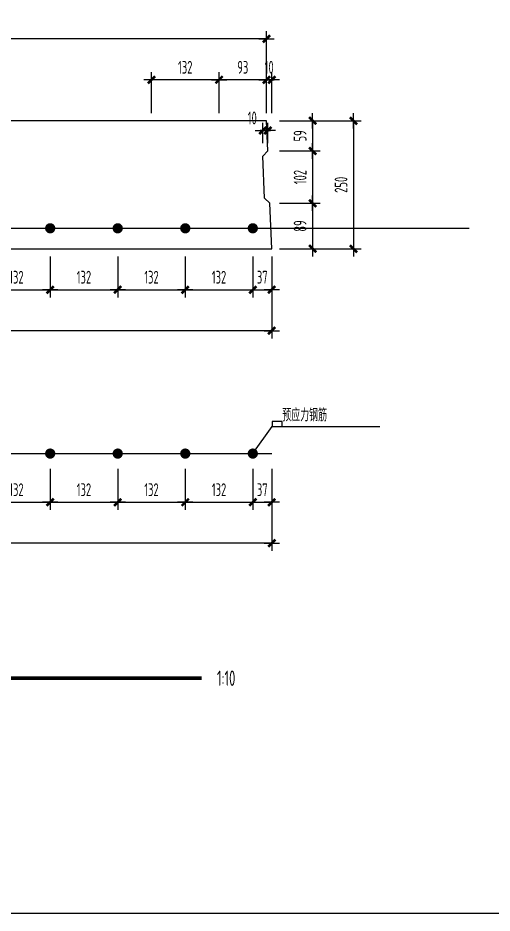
# Model space of a CAD drawing. Extents: x -469675 to 2400000, y -476501 to 2085364.
# Drawn here: x 644449 to 645376, y 395000 to 396748 of the extents above; entities that cross this region are included whole.
import ezdxf

# ---------------------------------------------------------------- set-up
doc = ezdxf.new("R2010")
doc.units = 0
doc.header["$LTSCALE"] = 1000
doc.header["$MEASUREMENT"] = 0
doc.layers.get('0').update_dxf_attribs({"linetype": 'CONTINUOUS', "lineweight": 20})
doc.layers.get('Defpoints').update_dxf_attribs({"linetype": 'CONTINUOUS'})
for name, color, linetype in [('C-DETAIL', 3, 'CONTINUOUS'), ('C-DETAIL_DIM', 3, 'CONTINUOUS'), ('C-DETAIL_REIN', 40, 'CONTINUOUS'), ('C-DETAIL_STEEL_TEXT', 7, 'CONTINUOUS'), ('C-DETAIL_TEXT', 4, 'CONTINUOUS')]:
    doc.layers.add(name, color=color, linetype=linetype)
doc.layers.add('C-注释', color=30, linetype='CONTINUOUS', plot=False)
doc.styles.add('DIM_FONT', font='gbxwxt.shx', dxfattribs={"width": 0.7, "bigfont": 'gbhzfs.shx'})
doc.styles.add('GBSTYLE', font='gbxwxt.shx', dxfattribs={"width": 0.7, "bigfont": 'gbhzfs.shx'})
doc.dimstyles.new('XB DIMN10', dxfattribs={"dimscale": 0.1, "dimtxt": 250, "dimasz": 1, "dimexe": 150, "dimexo": 150, "dimgap": 120, "dimtad": 1, "dimdec": 0, "dimzin": 0, "dimdsep": 46, "dimtxsty": 'DIM_FONT', "dimblk": '_dimx', "dimcen": 0.09, "dimclrd": 3, "dimclre": 3, "dimclrt": 7, "dimazin": 0, "dimtfac": 1, "dimtdec": 0, "dimtix": 1, "dimtmove": 2, "dimatfit": 3, "dimldrblk": '_dimx', "dimfxl": 0, "dimtolj": 1, "dimtzin": 0, "dimarcsym": 0})

# ---------------------------------------------------------------- blocks, each defined once
blk = doc.blocks.new('_dimx')
blk.add_line((-150, 0), (150, 0))
at = {"const_width": 50}
blk.add_lwpolyline([(-70, -70), (70, 70)], dxfattribs=at)
blk = doc.blocks.new('*D1590')
at = {"layer": 'C-DETAIL_DIM', "color": 3, "lineweight": -2, "ltscale": 0.1, "transparency": 16777216}
for p, q in [((644959.9, 396547.4), (645039.9, 396547.4)), ((645024.9, 396547.3), (645024.9, 396488.5)), ((644959.9, 396488.4), (645039.9, 396488.4))]:
    blk.add_line(p, q, dxfattribs=at)
at = {"layer": 'Defpoints', "color": 0, "ltscale": 0.1, "transparency": 16777216}
for p in [(644944.9, 396547.4), (644944.9, 396488.4), (645024.9, 396488.4)]:
    blk.add_point(p, dxfattribs=at)
at = {"layer": 'C-DETAIL_DIM', "color": 3, "lineweight": -2, "ltscale": 0.1, "transparency": 16777216, "xscale": 0.1, "yscale": 0.1, "zscale": 0.1}
for p, rotation in [((645024.9, 396547.4), 90), ((645024.9, 396488.4), 270)]:
    blk.add_blockref('_dimx', p, dxfattribs=dict(at, rotation=rotation))
at = {"layer": 'C-DETAIL_DIM', "color": 7, "ltscale": 0.1, "transparency": 16777216, "insert": (645000.4, 396517.9), "char_height": 25, "attachment_point": 5, "rotation": 90, "style": 'DIM_FONT'}
blk.add_mtext('\\A1;59', dxfattribs=at)
blk = doc.blocks.new('*D1591')
at = {"layer": 'C-DETAIL_DIM', "color": 3, "lineweight": -2, "ltscale": 0.1, "transparency": 16777216}
for p, q in [((645039.9, 396547.4), (645119.9, 396547.4)), ((645104.9, 396547.3), (645104.9, 396297.5)), ((645039.9, 396297.4), (645119.9, 396297.4))]:
    blk.add_line(p, q, dxfattribs=at)
at = {"layer": 'Defpoints', "color": 0, "ltscale": 0.1, "transparency": 16777216}
for p in [(645024.9, 396547.4), (645024.9, 396297.4), (645104.9, 396297.4)]:
    blk.add_point(p, dxfattribs=at)
at = {"layer": 'C-DETAIL_DIM', "color": 3, "lineweight": -2, "ltscale": 0.1, "transparency": 16777216, "xscale": 0.1, "yscale": 0.1, "zscale": 0.1}
for p, rotation in [((645104.9, 396547.4), 90), ((645104.9, 396297.4), 270)]:
    blk.add_blockref('_dimx', p, dxfattribs=dict(at, rotation=rotation))
at = {"layer": 'C-DETAIL_DIM', "color": 7, "ltscale": 0.1, "transparency": 16777216, "insert": (645080.4, 396422.4), "char_height": 25, "attachment_point": 5, "rotation": 90, "style": 'DIM_FONT'}
blk.add_mtext('\\A1;250', dxfattribs=at)
blk = doc.blocks.new('*D1592')
at = {"layer": 'C-DETAIL_DIM', "color": 3, "lineweight": -2, "ltscale": 0.1, "transparency": 16777216}
for p, q in [((643744.9, 396202.4), (643744.9, 396122.4)), ((644944.9, 396202.4), (644944.9, 396122.4)), ((644944.8, 396137.4), (643745, 396137.4))]:
    blk.add_line(p, q, dxfattribs=at)
at = {"layer": 'Defpoints', "color": 0, "ltscale": 0.1, "transparency": 16777216}
for p in [(643744.9, 396217.4), (644944.9, 396217.4), (643744.9, 396137.4)]:
    blk.add_point(p, dxfattribs=at)
at = {"layer": 'C-DETAIL_DIM', "color": 3, "lineweight": -2, "ltscale": 0.1, "transparency": 16777216, "xscale": 0.1, "yscale": 0.1, "zscale": 0.1, "rotation": 180}
blk.add_blockref('_dimx', (643744.9, 396137.4), dxfattribs=at)
at = {"layer": 'C-DETAIL_DIM', "color": 3, "lineweight": -2, "ltscale": 0.1, "transparency": 16777216, "xscale": 0.1, "yscale": 0.1, "zscale": 0.1}
blk.add_blockref('_dimx', (644944.9, 396137.4), dxfattribs=at)
at = {"layer": 'C-DETAIL_DIM', "color": 7, "ltscale": 0.1, "transparency": 16777216, "insert": (644344.9, 396161.9), "char_height": 25, "attachment_point": 5, "style": 'DIM_FONT'}
blk.add_mtext('\\A1;1200', dxfattribs=at)
blk = doc.blocks.new('*D1593')
at = {"layer": 'C-DETAIL_DIM', "color": 3, "lineweight": -2, "ltscale": 0.1, "transparency": 16777216}
for p, q in [((644841.9, 396562.4), (644841.9, 396642.4)), ((644934.8, 396627.4), (644842, 396627.4)), ((644934.9, 396562.4), (644934.9, 396642.4))]:
    blk.add_line(p, q, dxfattribs=at)
at = {"layer": 'Defpoints', "color": 0, "ltscale": 0.1, "transparency": 16777216}
for p in [(644841.9, 396627.4), (644841.9, 396547.4), (644934.9, 396547.4)]:
    blk.add_point(p, dxfattribs=at)
at = {"layer": 'C-DETAIL_DIM', "color": 3, "lineweight": -2, "ltscale": 0.1, "transparency": 16777216, "xscale": 0.1, "yscale": 0.1, "zscale": 0.1, "rotation": 180}
blk.add_blockref('_dimx', (644841.9, 396627.4), dxfattribs=at)
at = {"layer": 'C-DETAIL_DIM', "color": 3, "lineweight": -2, "ltscale": 0.1, "transparency": 16777216, "xscale": 0.1, "yscale": 0.1, "zscale": 0.1}
blk.add_blockref('_dimx', (644934.9, 396627.4), dxfattribs=at)
at = {"layer": 'C-DETAIL_DIM', "color": 7, "ltscale": 0.1, "transparency": 16777216, "insert": (644888.4, 396651.9), "char_height": 25, "attachment_point": 5, "style": 'DIM_FONT'}
blk.add_mtext('\\A1;93', dxfattribs=at)
blk = doc.blocks.new('*D1594')
at = {"layer": 'C-DETAIL_DIM', "color": 3, "lineweight": -2, "ltscale": 0.1, "transparency": 16777216}
for p, q in [((643754.9, 396642.4), (643754.9, 396722.4)), ((644934.9, 396642.4), (644934.9, 396722.4)), ((644934.8, 396707.4), (643755, 396707.4))]:
    blk.add_line(p, q, dxfattribs=at)
at = {"layer": 'Defpoints', "color": 0, "ltscale": 0.1, "transparency": 16777216}
for p in [(643754.9, 396707.4), (643754.9, 396627.4), (644934.9, 396627.4)]:
    blk.add_point(p, dxfattribs=at)
at = {"layer": 'C-DETAIL_DIM', "color": 3, "lineweight": -2, "ltscale": 0.1, "transparency": 16777216, "xscale": 0.1, "yscale": 0.1, "zscale": 0.1, "rotation": 180}
blk.add_blockref('_dimx', (643754.9, 396707.4), dxfattribs=at)
at = {"layer": 'C-DETAIL_DIM', "color": 3, "lineweight": -2, "ltscale": 0.1, "transparency": 16777216, "xscale": 0.1, "yscale": 0.1, "zscale": 0.1}
blk.add_blockref('_dimx', (644934.9, 396707.4), dxfattribs=at)
at = {"layer": 'C-DETAIL_DIM', "color": 7, "ltscale": 0.1, "transparency": 16777216, "insert": (644344.9, 396731.9), "char_height": 25, "attachment_point": 5, "style": 'DIM_FONT'}
blk.add_mtext('\\A1;1180', dxfattribs=at)
blk = doc.blocks.new('*D1598')
at = {"layer": 'C-DETAIL_DIM', "color": 3, "lineweight": -2, "ltscale": 0.1, "transparency": 16777216}
for p, q in [((644907.9, 396282.4), (644907.9, 396202.4)), ((644944.9, 396282.4), (644944.9, 396202.4)), ((644907.8, 396217.4), (644907.7, 396217.4)), ((644907.9, 396217.4), (644944.9, 396217.4)), ((644945, 396217.4), (644945.1, 396217.4))]:
    blk.add_line(p, q, dxfattribs=at)
at = {"layer": 'Defpoints', "color": 0, "ltscale": 0.1, "transparency": 16777216}
for p in [(644907.9, 396297.4), (644944.9, 396297.4), (644944.9, 396217.4)]:
    blk.add_point(p, dxfattribs=at)
at = {"layer": 'C-DETAIL_DIM', "color": 3, "lineweight": -2, "ltscale": 0.1, "transparency": 16777216, "xscale": 0.1, "yscale": 0.1, "zscale": 0.1}
blk.add_blockref('_dimx', (644907.9, 396217.4), dxfattribs=at)
at = {"layer": 'C-DETAIL_DIM', "color": 3, "lineweight": -2, "ltscale": 0.1, "transparency": 16777216, "xscale": 0.1, "yscale": 0.1, "zscale": 0.1, "rotation": 180}
blk.add_blockref('_dimx', (644944.9, 396217.4), dxfattribs=at)
at = {"layer": 'C-DETAIL_DIM', "color": 7, "ltscale": 0.1, "transparency": 16777216, "insert": (644926.4, 396241.9), "char_height": 25, "attachment_point": 5, "style": 'DIM_FONT'}
blk.add_mtext('\\A1;37', dxfattribs=at)
blk = doc.blocks.new('*D1599')
at = {"layer": 'C-DETAIL_DIM', "color": 3, "lineweight": -2, "ltscale": 0.1, "transparency": 16777216}
for p, q in [((643744.9, 395787.4), (643744.9, 395707.4)), ((644944.9, 395787.4), (644944.9, 395707.4)), ((644944.8, 395722.4), (643745, 395722.4))]:
    blk.add_line(p, q, dxfattribs=at)
at = {"layer": 'Defpoints', "color": 0, "ltscale": 0.1, "transparency": 16777216}
for p in [(643744.9, 395802.4), (644944.9, 395802.4), (643744.9, 395722.4)]:
    blk.add_point(p, dxfattribs=at)
at = {"layer": 'C-DETAIL_DIM', "color": 3, "lineweight": -2, "ltscale": 0.1, "transparency": 16777216, "xscale": 0.1, "yscale": 0.1, "zscale": 0.1, "rotation": 180}
blk.add_blockref('_dimx', (643744.9, 395722.4), dxfattribs=at)
at = {"layer": 'C-DETAIL_DIM', "color": 3, "lineweight": -2, "ltscale": 0.1, "transparency": 16777216, "xscale": 0.1, "yscale": 0.1, "zscale": 0.1}
blk.add_blockref('_dimx', (644944.9, 395722.4), dxfattribs=at)
at = {"layer": 'C-DETAIL_DIM', "color": 7, "ltscale": 0.1, "transparency": 16777216, "insert": (644344.9, 395746.9), "char_height": 25, "attachment_point": 5, "style": 'DIM_FONT'}
blk.add_mtext('\\A1;1200', dxfattribs=at)
blk = doc.blocks.new('*D1600')
at = {"layer": 'C-DETAIL_DIM', "color": 3, "lineweight": -2, "ltscale": 0.1, "transparency": 16777216}
for p, q in [((644709.9, 396562.4), (644709.9, 396642.4)), ((644841.8, 396627.4), (644710, 396627.4)), ((644841.9, 396562.4), (644841.9, 396642.4))]:
    blk.add_line(p, q, dxfattribs=at)
at = {"layer": 'Defpoints', "color": 0, "ltscale": 0.1, "transparency": 16777216}
for p in [(644709.9, 396627.4), (644709.9, 396547.4), (644841.9, 396547.4)]:
    blk.add_point(p, dxfattribs=at)
at = {"layer": 'C-DETAIL_DIM', "color": 3, "lineweight": -2, "ltscale": 0.1, "transparency": 16777216, "xscale": 0.1, "yscale": 0.1, "zscale": 0.1, "rotation": 180}
blk.add_blockref('_dimx', (644709.9, 396627.4), dxfattribs=at)
at = {"layer": 'C-DETAIL_DIM', "color": 3, "lineweight": -2, "ltscale": 0.1, "transparency": 16777216, "xscale": 0.1, "yscale": 0.1, "zscale": 0.1}
blk.add_blockref('_dimx', (644841.9, 396627.4), dxfattribs=at)
at = {"layer": 'C-DETAIL_DIM', "color": 7, "ltscale": 0.1, "transparency": 16777216, "insert": (644775.9, 396651.9), "char_height": 25, "attachment_point": 5, "style": 'DIM_FONT'}
blk.add_mtext('\\A1;132', dxfattribs=at)
blk = doc.blocks.new('*D1601')
at = {"layer": 'C-DETAIL_DIM', "color": 3, "lineweight": -2, "ltscale": 0.1, "transparency": 16777216}
for p, q in [((644934.8, 396627.4), (644934.7, 396627.4)), ((644934.9, 396562.4), (644934.9, 396642.4)), ((644944.9, 396627.4), (644934.9, 396627.4)), ((644944.9, 396562.4), (644944.9, 396642.4)), ((644945, 396627.4), (644945.1, 396627.4))]:
    blk.add_line(p, q, dxfattribs=at)
at = {"layer": 'Defpoints', "color": 0, "ltscale": 0.1, "transparency": 16777216}
for p in [(644934.9, 396627.4), (644934.9, 396547.4), (644944.9, 396547.4)]:
    blk.add_point(p, dxfattribs=at)
at = {"layer": 'C-DETAIL_DIM', "color": 3, "lineweight": -2, "ltscale": 0.1, "transparency": 16777216, "xscale": 0.1, "yscale": 0.1, "zscale": 0.1}
blk.add_blockref('_dimx', (644934.9, 396627.4), dxfattribs=at)
at = {"layer": 'C-DETAIL_DIM', "color": 3, "lineweight": -2, "ltscale": 0.1, "transparency": 16777216, "xscale": 0.1, "yscale": 0.1, "zscale": 0.1, "rotation": 180}
blk.add_blockref('_dimx', (644944.9, 396627.4), dxfattribs=at)
at = {"layer": 'C-DETAIL_DIM', "color": 7, "ltscale": 0.1, "transparency": 16777216, "insert": (644939.9, 396651.9), "char_height": 25, "attachment_point": 5, "style": 'DIM_FONT'}
blk.add_mtext('\\A1;10', dxfattribs=at)
blk = doc.blocks.new('*D1608')
at = {"layer": 'C-DETAIL_DIM', "color": 3, "lineweight": -2, "ltscale": 0.1, "transparency": 16777216}
for p, q in [((644959.9, 396488.4), (645039.9, 396488.4)), ((645024.9, 396488.3), (645024.9, 396386.5)), ((644959.9, 396386.4), (645039.9, 396386.4))]:
    blk.add_line(p, q, dxfattribs=at)
at = {"layer": 'Defpoints', "color": 0, "ltscale": 0.1, "transparency": 16777216}
for p in [(644944.9, 396488.4), (644944.9, 396386.4), (645024.9, 396386.4)]:
    blk.add_point(p, dxfattribs=at)
at = {"layer": 'C-DETAIL_DIM', "color": 3, "lineweight": -2, "ltscale": 0.1, "transparency": 16777216, "xscale": 0.1, "yscale": 0.1, "zscale": 0.1}
for p, rotation in [((645024.9, 396488.4), 90), ((645024.9, 396386.4), 270)]:
    blk.add_blockref('_dimx', p, dxfattribs=dict(at, rotation=rotation))
at = {"layer": 'C-DETAIL_DIM', "color": 7, "ltscale": 0.1, "transparency": 16777216, "insert": (645000.4, 396437.4), "char_height": 25, "attachment_point": 5, "rotation": 90, "style": 'DIM_FONT'}
blk.add_mtext('\\A1;102', dxfattribs=at)
blk = doc.blocks.new('*D1609')
at = {"layer": 'C-DETAIL_DIM', "color": 3, "lineweight": -2, "ltscale": 0.1, "transparency": 16777216}
for p, q in [((644959.9, 396386.4), (645039.9, 396386.4)), ((645024.9, 396386.3), (645024.9, 396297.5)), ((644959.9, 396297.4), (645039.9, 396297.4))]:
    blk.add_line(p, q, dxfattribs=at)
at = {"layer": 'Defpoints', "color": 0, "ltscale": 0.1, "transparency": 16777216}
for p in [(644944.9, 396386.4), (644944.9, 396297.4), (645024.9, 396297.4)]:
    blk.add_point(p, dxfattribs=at)
at = {"layer": 'C-DETAIL_DIM', "color": 3, "lineweight": -2, "ltscale": 0.1, "transparency": 16777216, "xscale": 0.1, "yscale": 0.1, "zscale": 0.1}
for p, rotation in [((645024.9, 396386.4), 90), ((645024.9, 396297.4), 270)]:
    blk.add_blockref('_dimx', p, dxfattribs=dict(at, rotation=rotation))
at = {"layer": 'C-DETAIL_DIM', "color": 7, "ltscale": 0.1, "transparency": 16777216, "insert": (645000.4, 396341.9), "char_height": 25, "attachment_point": 5, "rotation": 90, "style": 'DIM_FONT'}
blk.add_mtext('\\A1;89', dxfattribs=at)
blk = doc.blocks.new('*D1610')
at = {"layer": 'C-DETAIL_DIM', "color": 3, "lineweight": -2, "ltscale": 0.1, "transparency": 16777216}
for p, q in [((644775.9, 396282.4), (644775.9, 396202.4)), ((644907.9, 396282.4), (644907.9, 396202.4)), ((644776, 396217.4), (644907.8, 396217.4))]:
    blk.add_line(p, q, dxfattribs=at)
at = {"layer": 'Defpoints', "color": 0, "ltscale": 0.1, "transparency": 16777216}
for p in [(644775.9, 396297.4), (644907.9, 396297.4), (644907.9, 396217.4)]:
    blk.add_point(p, dxfattribs=at)
at = {"layer": 'C-DETAIL_DIM', "color": 3, "lineweight": -2, "ltscale": 0.1, "transparency": 16777216, "xscale": 0.1, "yscale": 0.1, "zscale": 0.1, "rotation": 180}
blk.add_blockref('_dimx', (644775.9, 396217.4), dxfattribs=at)
at = {"layer": 'C-DETAIL_DIM', "color": 3, "lineweight": -2, "ltscale": 0.1, "transparency": 16777216, "xscale": 0.1, "yscale": 0.1, "zscale": 0.1}
blk.add_blockref('_dimx', (644907.9, 396217.4), dxfattribs=at)
at = {"layer": 'C-DETAIL_DIM', "color": 7, "ltscale": 0.1, "transparency": 16777216, "insert": (644841.9, 396241.9), "char_height": 25, "attachment_point": 5, "style": 'DIM_FONT'}
blk.add_mtext('\\A1;132', dxfattribs=at)
blk = doc.blocks.new('*D1611')
at = {"layer": 'C-DETAIL_DIM', "color": 3, "lineweight": -2, "ltscale": 0.1, "transparency": 16777216}
for p, q in [((644643.9, 396282.4), (644643.9, 396202.4)), ((644775.9, 396282.4), (644775.9, 396202.4)), ((644644, 396217.4), (644775.8, 396217.4))]:
    blk.add_line(p, q, dxfattribs=at)
at = {"layer": 'Defpoints', "color": 0, "ltscale": 0.1, "transparency": 16777216}
for p in [(644643.9, 396297.4), (644775.9, 396297.4), (644775.9, 396217.4)]:
    blk.add_point(p, dxfattribs=at)
at = {"layer": 'C-DETAIL_DIM', "color": 3, "lineweight": -2, "ltscale": 0.1, "transparency": 16777216, "xscale": 0.1, "yscale": 0.1, "zscale": 0.1, "rotation": 180}
blk.add_blockref('_dimx', (644643.9, 396217.4), dxfattribs=at)
at = {"layer": 'C-DETAIL_DIM', "color": 3, "lineweight": -2, "ltscale": 0.1, "transparency": 16777216, "xscale": 0.1, "yscale": 0.1, "zscale": 0.1}
blk.add_blockref('_dimx', (644775.9, 396217.4), dxfattribs=at)
at = {"layer": 'C-DETAIL_DIM', "color": 7, "ltscale": 0.1, "transparency": 16777216, "insert": (644709.9, 396241.9), "char_height": 25, "attachment_point": 5, "style": 'DIM_FONT'}
blk.add_mtext('\\A1;132', dxfattribs=at)
blk = doc.blocks.new('*D1612')
at = {"layer": 'C-DETAIL_DIM', "color": 3, "lineweight": -2, "ltscale": 0.1, "transparency": 16777216}
for p, q in [((644511.9, 396282.4), (644511.9, 396202.4)), ((644643.9, 396282.4), (644643.9, 396202.4)), ((644512, 396217.4), (644643.8, 396217.4))]:
    blk.add_line(p, q, dxfattribs=at)
at = {"layer": 'Defpoints', "color": 0, "ltscale": 0.1, "transparency": 16777216}
for p in [(644511.9, 396297.4), (644643.9, 396297.4), (644643.9, 396217.4)]:
    blk.add_point(p, dxfattribs=at)
at = {"layer": 'C-DETAIL_DIM', "color": 3, "lineweight": -2, "ltscale": 0.1, "transparency": 16777216, "xscale": 0.1, "yscale": 0.1, "zscale": 0.1, "rotation": 180}
blk.add_blockref('_dimx', (644511.9, 396217.4), dxfattribs=at)
at = {"layer": 'C-DETAIL_DIM', "color": 3, "lineweight": -2, "ltscale": 0.1, "transparency": 16777216, "xscale": 0.1, "yscale": 0.1, "zscale": 0.1}
blk.add_blockref('_dimx', (644643.9, 396217.4), dxfattribs=at)
at = {"layer": 'C-DETAIL_DIM', "color": 7, "ltscale": 0.1, "transparency": 16777216, "insert": (644577.9, 396241.9), "char_height": 25, "attachment_point": 5, "style": 'DIM_FONT'}
blk.add_mtext('\\A1;132', dxfattribs=at)
blk = doc.blocks.new('*D1613')
at = {"layer": 'C-DETAIL_DIM', "color": 3, "lineweight": -2, "ltscale": 0.1, "transparency": 16777216}
for p, q in [((644379.9, 396282.4), (644379.9, 396202.4)), ((644511.9, 396282.4), (644511.9, 396202.4)), ((644380, 396217.4), (644511.8, 396217.4))]:
    blk.add_line(p, q, dxfattribs=at)
at = {"layer": 'Defpoints', "color": 0, "ltscale": 0.1, "transparency": 16777216}
for p in [(644379.9, 396297.4), (644511.9, 396297.4), (644511.9, 396217.4)]:
    blk.add_point(p, dxfattribs=at)
at = {"layer": 'C-DETAIL_DIM', "color": 3, "lineweight": -2, "ltscale": 0.1, "transparency": 16777216, "xscale": 0.1, "yscale": 0.1, "zscale": 0.1, "rotation": 180}
blk.add_blockref('_dimx', (644379.9, 396217.4), dxfattribs=at)
at = {"layer": 'C-DETAIL_DIM', "color": 3, "lineweight": -2, "ltscale": 0.1, "transparency": 16777216, "xscale": 0.1, "yscale": 0.1, "zscale": 0.1}
blk.add_blockref('_dimx', (644511.9, 396217.4), dxfattribs=at)
at = {"layer": 'C-DETAIL_DIM', "color": 7, "ltscale": 0.1, "transparency": 16777216, "insert": (644445.9, 396241.9), "char_height": 25, "attachment_point": 5, "style": 'DIM_FONT'}
blk.add_mtext('\\A1;132', dxfattribs=at)
blk = doc.blocks.new('*D1621')
at = {"layer": 'C-DETAIL_DIM', "color": 3, "lineweight": -2, "ltscale": 0.1, "transparency": 16777216}
for p, q in [((644907.9, 395867.4), (644907.9, 395787.4)), ((644944.9, 395867.4), (644944.9, 395787.4)), ((644907.8, 395802.4), (644907.7, 395802.4)), ((644907.9, 395802.4), (644944.9, 395802.4)), ((644945, 395802.4), (644945.1, 395802.4))]:
    blk.add_line(p, q, dxfattribs=at)
at = {"layer": 'Defpoints', "color": 0, "ltscale": 0.1, "transparency": 16777216}
for p in [(644907.9, 395882.4), (644944.9, 395882.4), (644944.9, 395802.4)]:
    blk.add_point(p, dxfattribs=at)
at = {"layer": 'C-DETAIL_DIM', "color": 3, "lineweight": -2, "ltscale": 0.1, "transparency": 16777216, "xscale": 0.1, "yscale": 0.1, "zscale": 0.1}
blk.add_blockref('_dimx', (644907.9, 395802.4), dxfattribs=at)
at = {"layer": 'C-DETAIL_DIM', "color": 3, "lineweight": -2, "ltscale": 0.1, "transparency": 16777216, "xscale": 0.1, "yscale": 0.1, "zscale": 0.1, "rotation": 180}
blk.add_blockref('_dimx', (644944.9, 395802.4), dxfattribs=at)
at = {"layer": 'C-DETAIL_DIM', "color": 7, "ltscale": 0.1, "transparency": 16777216, "insert": (644926.4, 395826.9), "char_height": 25, "attachment_point": 5, "style": 'DIM_FONT'}
blk.add_mtext('\\A1;37', dxfattribs=at)
blk = doc.blocks.new('*D1622')
at = {"layer": 'C-DETAIL_DIM', "color": 3, "lineweight": -2, "ltscale": 0.1, "transparency": 16777216}
for p, q in [((644775.9, 395867.4), (644775.9, 395787.4)), ((644907.9, 395867.4), (644907.9, 395787.4)), ((644776, 395802.4), (644907.8, 395802.4))]:
    blk.add_line(p, q, dxfattribs=at)
at = {"layer": 'Defpoints', "color": 0, "ltscale": 0.1, "transparency": 16777216}
for p in [(644775.9, 395882.4), (644907.9, 395882.4), (644907.9, 395802.4)]:
    blk.add_point(p, dxfattribs=at)
at = {"layer": 'C-DETAIL_DIM', "color": 3, "lineweight": -2, "ltscale": 0.1, "transparency": 16777216, "xscale": 0.1, "yscale": 0.1, "zscale": 0.1, "rotation": 180}
blk.add_blockref('_dimx', (644775.9, 395802.4), dxfattribs=at)
at = {"layer": 'C-DETAIL_DIM', "color": 3, "lineweight": -2, "ltscale": 0.1, "transparency": 16777216, "xscale": 0.1, "yscale": 0.1, "zscale": 0.1}
blk.add_blockref('_dimx', (644907.9, 395802.4), dxfattribs=at)
at = {"layer": 'C-DETAIL_DIM', "color": 7, "ltscale": 0.1, "transparency": 16777216, "insert": (644841.9, 395826.9), "char_height": 25, "attachment_point": 5, "style": 'DIM_FONT'}
blk.add_mtext('\\A1;132', dxfattribs=at)
blk = doc.blocks.new('*D1623')
at = {"layer": 'C-DETAIL_DIM', "color": 3, "lineweight": -2, "ltscale": 0.1, "transparency": 16777216}
for p, q in [((644643.9, 395867.4), (644643.9, 395787.4)), ((644775.9, 395867.4), (644775.9, 395787.4)), ((644644, 395802.4), (644775.8, 395802.4))]:
    blk.add_line(p, q, dxfattribs=at)
at = {"layer": 'Defpoints', "color": 0, "ltscale": 0.1, "transparency": 16777216}
for p in [(644643.9, 395882.4), (644775.9, 395882.4), (644775.9, 395802.4)]:
    blk.add_point(p, dxfattribs=at)
at = {"layer": 'C-DETAIL_DIM', "color": 3, "lineweight": -2, "ltscale": 0.1, "transparency": 16777216, "xscale": 0.1, "yscale": 0.1, "zscale": 0.1, "rotation": 180}
blk.add_blockref('_dimx', (644643.9, 395802.4), dxfattribs=at)
at = {"layer": 'C-DETAIL_DIM', "color": 3, "lineweight": -2, "ltscale": 0.1, "transparency": 16777216, "xscale": 0.1, "yscale": 0.1, "zscale": 0.1}
blk.add_blockref('_dimx', (644775.9, 395802.4), dxfattribs=at)
at = {"layer": 'C-DETAIL_DIM', "color": 7, "ltscale": 0.1, "transparency": 16777216, "insert": (644709.9, 395826.9), "char_height": 25, "attachment_point": 5, "style": 'DIM_FONT'}
blk.add_mtext('\\A1;132', dxfattribs=at)
blk = doc.blocks.new('*D1624')
at = {"layer": 'C-DETAIL_DIM', "color": 3, "lineweight": -2, "ltscale": 0.1, "transparency": 16777216}
for p, q in [((644511.9, 395867.4), (644511.9, 395787.4)), ((644643.9, 395867.4), (644643.9, 395787.4)), ((644512, 395802.4), (644643.8, 395802.4))]:
    blk.add_line(p, q, dxfattribs=at)
at = {"layer": 'Defpoints', "color": 0, "ltscale": 0.1, "transparency": 16777216}
for p in [(644511.9, 395882.4), (644643.9, 395882.4), (644643.9, 395802.4)]:
    blk.add_point(p, dxfattribs=at)
at = {"layer": 'C-DETAIL_DIM', "color": 3, "lineweight": -2, "ltscale": 0.1, "transparency": 16777216, "xscale": 0.1, "yscale": 0.1, "zscale": 0.1, "rotation": 180}
blk.add_blockref('_dimx', (644511.9, 395802.4), dxfattribs=at)
at = {"layer": 'C-DETAIL_DIM', "color": 3, "lineweight": -2, "ltscale": 0.1, "transparency": 16777216, "xscale": 0.1, "yscale": 0.1, "zscale": 0.1}
blk.add_blockref('_dimx', (644643.9, 395802.4), dxfattribs=at)
at = {"layer": 'C-DETAIL_DIM', "color": 7, "ltscale": 0.1, "transparency": 16777216, "insert": (644577.9, 395826.9), "char_height": 25, "attachment_point": 5, "style": 'DIM_FONT'}
blk.add_mtext('\\A1;132', dxfattribs=at)
blk = doc.blocks.new('*D1625')
at = {"layer": 'C-DETAIL_DIM', "color": 3, "lineweight": -2, "ltscale": 0.1, "transparency": 16777216}
for p, q in [((644379.9, 395867.4), (644379.9, 395787.4)), ((644511.9, 395867.4), (644511.9, 395787.4)), ((644380, 395802.4), (644511.8, 395802.4))]:
    blk.add_line(p, q, dxfattribs=at)
at = {"layer": 'Defpoints', "color": 0, "ltscale": 0.1, "transparency": 16777216}
for p in [(644379.9, 395882.4), (644511.9, 395882.4), (644511.9, 395802.4)]:
    blk.add_point(p, dxfattribs=at)
at = {"layer": 'C-DETAIL_DIM', "color": 3, "lineweight": -2, "ltscale": 0.1, "transparency": 16777216, "xscale": 0.1, "yscale": 0.1, "zscale": 0.1, "rotation": 180}
blk.add_blockref('_dimx', (644379.9, 395802.4), dxfattribs=at)
at = {"layer": 'C-DETAIL_DIM', "color": 3, "lineweight": -2, "ltscale": 0.1, "transparency": 16777216, "xscale": 0.1, "yscale": 0.1, "zscale": 0.1}
blk.add_blockref('_dimx', (644511.9, 395802.4), dxfattribs=at)
at = {"layer": 'C-DETAIL_DIM', "color": 7, "ltscale": 0.1, "transparency": 16777216, "insert": (644445.9, 395826.9), "char_height": 25, "attachment_point": 5, "style": 'DIM_FONT'}
blk.add_mtext('\\A1;132', dxfattribs=at)
blk = doc.blocks.new('*D1633')
at = {"layer": 'C-DETAIL_DIM', "color": 3, "lineweight": -2, "ltscale": 0.1, "transparency": 16777216}
for p, q in [((644927.3, 396503.4), (644927.3, 396543.4)), ((644937.3, 396503.4), (644937.3, 396543.4)), ((644927.2, 396528.4), (644927.1, 396528.4)), ((644927.3, 396528.4), (644937.3, 396528.4)), ((644937.4, 396528.4), (644937.5, 396528.4))]:
    blk.add_line(p, q, dxfattribs=at)
at = {"layer": 'Defpoints', "color": 0, "ltscale": 0.1, "transparency": 16777216}
for p in [(644937.3, 396528.4), (644927.3, 396488.4), (644937.3, 396488.4)]:
    blk.add_point(p, dxfattribs=at)
at = {"layer": 'C-DETAIL_DIM', "color": 3, "lineweight": -2, "ltscale": 0.1, "transparency": 16777216, "xscale": 0.1, "yscale": 0.1, "zscale": 0.1}
blk.add_blockref('_dimx', (644927.3, 396528.4), dxfattribs=at)
at = {"layer": 'C-DETAIL_DIM', "color": 3, "lineweight": -2, "ltscale": 0.1, "transparency": 16777216, "xscale": 0.1, "yscale": 0.1, "zscale": 0.1, "rotation": 180}
blk.add_blockref('_dimx', (644937.3, 396528.4), dxfattribs=at)
at = {"layer": 'C-DETAIL_DIM', "color": 7, "ltscale": 0.1, "transparency": 16777216, "insert": (644906.9, 396552.9), "char_height": 25, "attachment_point": 5, "style": 'DIM_FONT'}
blk.add_mtext('\\A1;10', dxfattribs=at)

msp = doc.modelspace()

# ---------------------------------------------------------------- linework, layer by layer
at = {"layer": 'C-DETAIL'}
for p, q in [((644937.3004, 396488.4201), (644934.9404, 396547.4201)), ((644927.6924, 396478.4201), (644937.3004, 396488.4201)), ((644930.9724, 396396.4201), (644927.6924, 396478.4201)), ((644930.9724, 396396.4201), (644941.3804, 396386.4201)), ((644944.9404, 396297.4201), (644941.3804, 396386.4201))]:
    msp.add_line(p, q, dxfattribs=at)
at = {"layer": 'C-DETAIL', "ltscale": 0.25}
for points in [[(644934.9404, 396547.4201), (643754.9404, 396547.4201)], [(643744.9404, 396297.4201), (644944.9404, 396297.4201)]]:
    msp.add_lwpolyline(points, dxfattribs=at)
at = {"layer": 'C-DETAIL_REIN', "ltscale": 0.25}
msp.add_line((643744.9404, 395897.4201), (644944.9404, 395897.4201), dxfattribs=at)
at = {"layer": 'C-DETAIL_REIN', "ltscale": 0.25, "const_width": 10}
for points in [[(644516.9404, 396337.4201, -1), (644506.9404, 396337.4201, -1)], [(644648.9404, 396337.4201, -1), (644638.9404, 396337.4201, -1)], [(644780.9404, 396337.4201, -1), (644770.9404, 396337.4201, -1)], [(644912.9404, 396337.4201, -1), (644902.9404, 396337.4201, -1)], [(644516.9404, 395897.4201, -1), (644506.9404, 395897.4201, -1)], [(644648.9404, 395897.4201, -1), (644638.9404, 395897.4201, -1)], [(644780.9404, 395897.4201, -1), (644770.9404, 395897.4201, -1)], [(644912.9404, 395897.4201, -1), (644902.9404, 395897.4201, -1)]]:
    msp.add_lwpolyline(points, format="xyb", close=True, dxfattribs=at)
at = {"layer": 'C-DETAIL_STEEL_TEXT', "color": 3, "ltscale": 0.1, "flags": 128}
msp.add_lwpolyline([(644907.9404, 395897.4201), (644945.518, 395950.3232), (645156.0366, 395950.3232)], dxfattribs=at)
at = {"layer": 'C-DETAIL_TEXT', "color": 3, "ltscale": 0.1, "const_width": 7, "flags": 128}
msp.add_lwpolyline([(644807.8448, 395458.7361), (643807.8448, 395458.7361)], dxfattribs=at)
at = {"layer": 'C-注释'}
msp.add_line((643744.9404, 396337.4201), (645331.0691, 396337.4201), dxfattribs=at)
at = {"layer": 'C-注释', "ltscale": 0.25}
msp.add_line((630000, 395000), (658000, 395000), dxfattribs=at)
at = {"layer": 'C-注释'}
msp.add_lwpolyline([(644965.518, 395960.3232), (644945.518, 395960.3232), (644945.518, 395950.3232), (644965.518, 395950.3232)], close=True, dxfattribs=at)

# ---------------------------------------------------------------- texts
at = {"layer": 'C-DETAIL_STEEL_TEXT', "ltscale": 0.1, "style": 'GBSTYLE', "width": 0.7}
msp.add_text('预应力钢筋', height=25, rotation=359.9999999, dxfattribs=at).set_placement((644965.518, 395960.3232))
at = {"layer": 'C-DETAIL_TEXT', "color": 3, "ltscale": 0.1, "style": 'GBSTYLE', "width": 0.7}
msp.add_text('1:10', height=30, rotation=359.9999999, dxfattribs=at).set_placement((644837.8448, 395443.7361))

# ---------------------------------------------------------------- dimensions: what is measured, and where the dimension line sits
at = {"layer": 'C-DETAIL_DIM', "ltscale": 0.1}
for base, p1, p2, picture, middle in [((643754.9404, 396707.4201), (644934.9404, 396627.4201), (643754.9404, 396627.4201), '*D1594', (644344.9404, 396731.9201)), ((644709.9403, 396627.4201), (644841.9404, 396547.4201), (644709.9403, 396547.4201), '*D1600', (644775.9403, 396651.9201)), ((644841.9404, 396627.4201), (644934.9404, 396547.4201), (644841.9404, 396547.4201), '*D1593', (644888.4404, 396651.9201)), ((644934.9404, 396627.4201), (644944.9404, 396547.4201), (644934.9404, 396547.4201), '*D1601', (644939.9404, 396651.9201)), ((643744.9404, 396137.4201), (644944.9404, 396217.4201), (643744.9404, 396217.4201), '*D1592', (644344.9404, 396161.9201)), ((643744.9404, 395722.4201), (644944.9404, 395802.4201), (643744.9404, 395802.4201), '*D1599', (644344.9404, 395746.9201))]:
    dim = msp.add_linear_dim(base=base, p1=p1, p2=p2, dimstyle='XB DIMN10', dxfattribs=at)
    dim.commit()
    dim.dimension.update_dxf_attribs({"geometry": picture, "text_midpoint": middle})
dim = msp.add_linear_dim(base=(644937.3004, 396528.4201), p1=(644927.3004, 396488.4201), p2=(644937.3004, 396488.4201), angle=180, dimstyle='XB DIMN10', dxfattribs=at)
dim.commit()
dim.dimension.update_dxf_attribs({"geometry": '*D1633', "text_midpoint": (644906.8674, 396552.9201), "dimtype": 160})
for base, p1, p2, angle, picture, middle in [((645024.9404, 396488.4201), (644944.9404, 396547.4201), (644944.9404, 396488.4201), 90, '*D1590', (645000.4404, 396517.9201)), ((645104.9404, 396297.4201), (645024.9404, 396547.4201), (645024.9404, 396297.4201), 90, '*D1591', (645080.4404, 396422.4201)), ((645024.9404, 396386.4201), (644944.9404, 396488.4201), (644944.9404, 396386.4201), 90, '*D1608', (645000.4404, 396437.4201)), ((645024.9404, 396297.4201), (644944.9404, 396386.4201), (644944.9404, 396297.4201), 90, '*D1609', (645000.4404, 396341.9201)), ((644511.9404, 396217.4201), (644379.9404, 396297.4201), (644511.9404, 396297.4201), 180, '*D1613', (644445.9404, 396241.9201)), ((644643.9404, 396217.4201), (644511.9404, 396297.4201), (644643.9404, 396297.4201), 180, '*D1612', (644577.9404, 396241.9201)), ((644775.9404, 396217.4201), (644643.9404, 396297.4201), (644775.9404, 396297.4201), 180, '*D1611', (644709.9404, 396241.9201)), ((644907.9404, 396217.4201), (644775.9404, 396297.4201), (644907.9404, 396297.4201), 180, '*D1610', (644841.9404, 396241.9201)), ((644944.9404, 396217.4201), (644907.9404, 396297.4201), (644944.9404, 396297.4201), 180, '*D1598', (644926.4404, 396241.9201)), ((644511.9404, 395802.4201), (644379.9404, 395882.4201), (644511.9404, 395882.4201), 180, '*D1625', (644445.9404, 395826.9201)), ((644643.9404, 395802.4201), (644511.9404, 395882.4201), (644643.9404, 395882.4201), 180, '*D1624', (644577.9404, 395826.9201)), ((644775.9404, 395802.4201), (644643.9404, 395882.4201), (644775.9404, 395882.4201), 180, '*D1623', (644709.9404, 395826.9201)), ((644907.9404, 395802.4201), (644775.9404, 395882.4201), (644907.9404, 395882.4201), 180, '*D1622', (644841.9404, 395826.9201)), ((644944.9404, 395802.4201), (644907.9404, 395882.4201), (644944.9404, 395882.4201), 180, '*D1621', (644926.4404, 395826.9201))]:
    dim = msp.add_linear_dim(base=base, p1=p1, p2=p2, angle=angle, dimstyle='XB DIMN10', dxfattribs=at)
    dim.commit()
    dim.dimension.update_dxf_attribs({"geometry": picture, "text_midpoint": middle})

doc.saveas('drawing.dxf')
